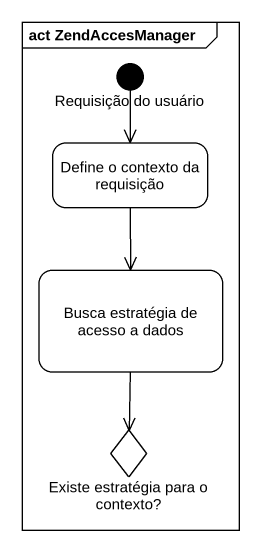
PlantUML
@startuml
mainframe act ZendAccesManager
hide empty description
state "Requisição do usuário" as Requisição_do_usuário <<start>>
state "Define o contexto da requisição" as Define_o_contexto_da
state "Busca estratégia de acesso a dados" as Busca_estratégia_de_acesso
state "Existe estratégia para o contexto?" as Existe_estratégia_para_o <<choice>>
Requisição_do_usuário --> Define_o_contexto_da
Define_o_contexto_da --> Busca_estratégia_de_acesso
Busca_estratégia_de_acesso --> Existe_estratégia_para_o
@enduml
